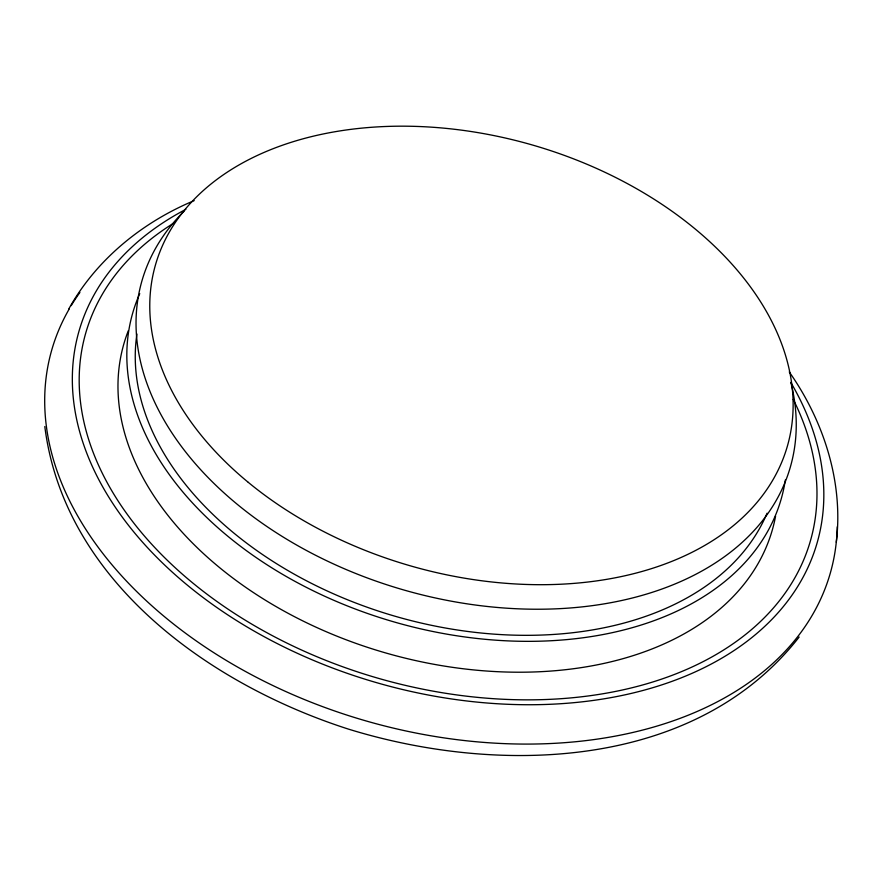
<?xml version="1.0" encoding="UTF-8"?>
<svg xmlns="http://www.w3.org/2000/svg" width="882" height="882" viewBox="0 0 882 882"><rect width="100%" height="100%" fill="white"/><g stroke="black" fill="none" stroke-linecap="round" stroke-linejoin="round"><path stroke-width="1.32" d="M836.279 542.243C843.633 482.156 823.645 420.901 789.258 371.939M68.664 309.185C96.072 259.749 142.344 222.187 194.172 200.633M799.158 637.024C694.906 770.592 497.845 775.179 348.599 729.16C210.037 684.708 64.287 581.403 44.806 426.524M837.261 526.808A404.948 269.914 16 0 1 368.334 721.586A404.948 269.914 16 0 1 69.182 309.031M71.177 305.646A404.948 269.914 16 0 1 79.909 292.46M791.198 383.108A383.935 255.901 16 0 1 640.409 691.146A383.935 255.901 16 0 1 150.061 550.379A383.935 255.901 16 0 1 185.881 209.332M793.26 399.425A376.945 251.249 16 0 1 631.435 687.894A376.945 251.249 16 0 1 161.174 554.205A376.945 251.249 16 0 1 173.556 223.245M785.322 480.017A337.31 224.833 16 0 1 394.089 621.942A337.31 224.833 16 0 1 139.753 293.64M775.576 516.179A337.31 224.833 16 0 1 386.195 653.088A337.31 224.833 16 0 1 128.32 330.706M790.812 382.347A337.31 224.833 16 0 1 406.216 590.664A337.31 224.833 16 0 1 184.162 211.162M767.053 513.225A328.699 219.089 16 0 1 397.573 616.959A328.699 219.089 16 0 1 136.93 334.013M248.305 482.377A328.699 219.089 16 0 0 783.679 457.306A328.699 219.089 16 0 0 382.358 126.633A328.699 219.089 16 0 0 248.305 482.377"/></g></svg>
